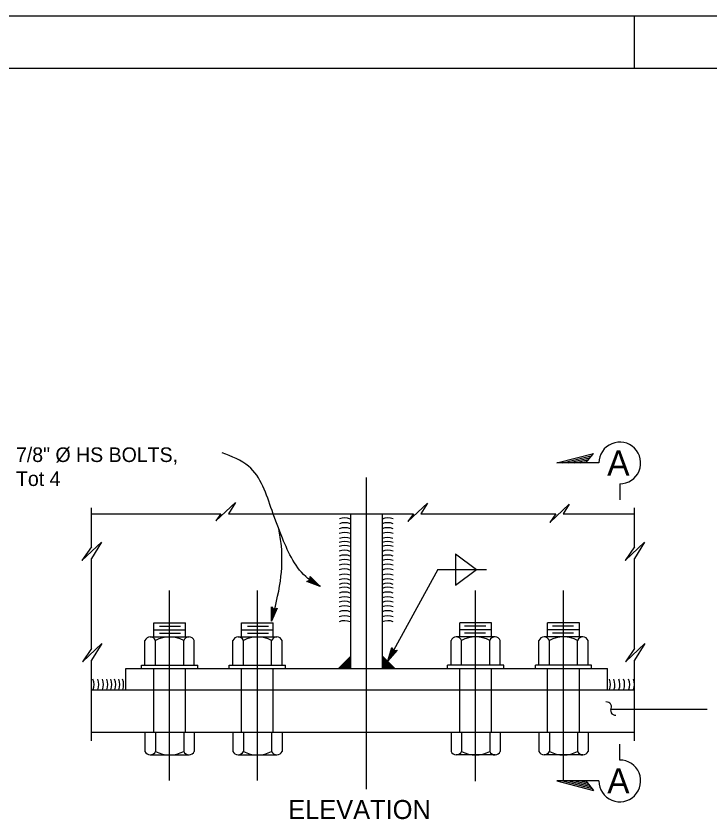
# Model space of a CAD drawing. Extents: x 0 to 2.83, y 0 to 1.83.
# Drawn here: x 1.256 to 1.811, y 1.189 to 1.833 of the extents above; entities that cross this region are included whole.
import ezdxf

# ---------------------------------------------------------------- set-up
doc = ezdxf.new("R2010")
doc.units = 0
for name, color, linetype in [('10 Sheet Format', 7, 'Continuous'), ('14 Ramp Anno', 7, 'Continuous'), ('201 Center and Station Line', 7, 'Continuous'), ('210 Border', 7, 'Continuous'), ('212 Leaders and Dim Lines', 7, 'Continuous'), ('214 Text and Titles', 7, 'Continuous'), ('223 Existing Steel', 7, 'Continuous')]:
    doc.layers.add(name, color=color, linetype=linetype)

msp = doc.modelspace()

# ---------------------------------------------------------------- linework, layer by layer
at = {"layer": '10 Sheet Format'}
msp.add_lwpolyline([(0, 0), (2.83333, 0), (2.83333, 1.83333), (0, 1.83333)], close=True, dxfattribs=at)
at = {"layer": '14 Ramp Anno'}
for p, q in [((1.6882, 1.47639), (1.71767, 1.4839)), ((1.69304, 1.47639), (1.71641, 1.48234)), ((1.71159, 1.47639), (1.71767, 1.4839)), ((1.72196, 1.47639), (1.6882, 1.47639)), ((1.69789, 1.47639), (1.71515, 1.48079)), ((1.70274, 1.47639), (1.71389, 1.47923)), ((1.70759, 1.47639), (1.71263, 1.47767)), ((1.72196, 1.47653), (1.72196, 1.47653)), ((1.73863, 1.45972), (1.73863, 1.44704)), ((1.73863, 1.23907), (1.73863, 1.25175)), ((1.6882, 1.22241), (1.71767, 1.21489)), ((1.72196, 1.22241), (1.6882, 1.22241)), ((1.69304, 1.22241), (1.71641, 1.21645)), ((1.69789, 1.22241), (1.71515, 1.218)), ((1.70274, 1.22241), (1.71389, 1.21956)), ((1.70759, 1.22241), (1.71263, 1.22112)), ((1.71159, 1.22241), (1.71767, 1.21489)), ((1.72196, 1.22226), (1.72196, 1.22226))]:
    msp.add_line(p, q, dxfattribs=at)
for centre, start, end in [((1.73863, 1.47639), 269.99947, 179.99996), ((1.73863, 1.22241), 180.00004, 90.00053)]:
    msp.add_arc(centre, 0.01667, start, end, dxfattribs=at)
at = {"layer": '201 Center and Station Line'}
for p, q in [((1.53622, 1.21591), (1.53622, 1.46488)), ((1.37883, 1.22284), (1.37883, 1.37451)), ((1.44904, 1.22284), (1.44904, 1.37451)), ((1.62341, 1.22234), (1.62341, 1.37451)), ((1.69362, 1.22234), (1.69362, 1.37451))]:
    msp.add_line(p, q, dxfattribs=at)
at = {"layer": '210 Border'}
for p, q in [((1.75, 1.83333), (1.75, 1.79167)), ((0.08333, 1.79167), (2.79167, 1.79167))]:
    msp.add_line(p, q, dxfattribs=at)
at = {"layer": '212 Leaders and Dim Lines'}
for p, q in [((1.49117, 1.38295), (1.49127, 1.38581)), ((1.49127, 1.38581), (1.49127, 1.38581)), ((1.49127, 1.38581), (1.49918, 1.37779)), ((1.48862, 1.3817), (1.49117, 1.38295)), ((1.49918, 1.37779), (1.48862, 1.3817)), ((1.48862, 1.3817), (1.48862, 1.3817)), ((1.49703, 1.37917), (1.48934, 1.38202)), ((1.49492, 1.38054), (1.48995, 1.38238)), ((1.4928, 1.38191), (1.49067, 1.3827)), ((1.49118, 1.38355), (1.4928, 1.38191)), ((1.49125, 1.38505), (1.49705, 1.37916)), ((1.49125, 1.38426), (1.49492, 1.38054)), ((1.49918, 1.37779), (1.49918, 1.37779)), ((1.46024, 1.35012), (1.46012, 1.36138)), ((1.46012, 1.36138), (1.46012, 1.36138)), ((1.46012, 1.36138), (1.4622, 1.35944)), ((1.4649, 1.36037), (1.46024, 1.35012)), ((1.46075, 1.35262), (1.46067, 1.36082)), ((1.46418, 1.36011), (1.46076, 1.3526)), ((1.46128, 1.35507), (1.46123, 1.36037)), ((1.46345, 1.35983), (1.46128, 1.35507)), ((1.46181, 1.35755), (1.46178, 1.35981)), ((1.4622, 1.35944), (1.4649, 1.36037)), ((1.4649, 1.36037), (1.4649, 1.36037)), ((1.46276, 1.35965), (1.46181, 1.35755)), ((1.46024, 1.35012), (1.46024, 1.35012)), ((1.73143, 1.27973), (1.80856, 1.27973))]:
    msp.add_line(p, q, dxfattribs=at)
msp.add_lwpolyline([(1.72751, 1.28587), (1.72866, 1.28568), (1.72978, 1.28527), (1.73063, 1.28466), (1.7313, 1.28372), (1.73171, 1.28258), (1.73176, 1.28139), (1.73157, 1.28024), (1.73128, 1.27922), (1.73133, 1.27803), (1.73174, 1.27689), (1.73232, 1.27609), (1.73326, 1.27535), (1.73428, 1.27506), (1.73543, 1.27487)], dxfattribs=at)
for points in [[(1.49931, 1.37773), (1.48935, 1.38423), (1.46901, 1.41624), (1.46065, 1.43843), (1.44198, 1.4738), (1.42076, 1.48441)], [(1.46025, 1.35013), (1.46736, 1.38208), (1.46812, 1.41026), (1.46616, 1.42374)]]:
    msp.add_spline(points, degree=3, dxfattribs=at)
at = {"layer": '214 Text and Titles'}
for p, q in [((1.6072, 1.40383), (1.6072, 1.37867)), ((1.6072, 1.40383), (1.62408, 1.39125)), ((1.59326, 1.39127), (1.55324, 1.31823)), ((1.59326, 1.39127), (1.63219, 1.39127)), ((1.6072, 1.37867), (1.62407, 1.39125)), ((1.5532, 1.3183), (1.55635, 1.3291)), ((1.55442, 1.32053), (1.55671, 1.32841)), ((1.55563, 1.32273), (1.55712, 1.32782)), ((1.55635, 1.3291), (1.55635, 1.3291)), ((1.55635, 1.3291), (1.55778, 1.32665)), ((1.56063, 1.32675), (1.5532, 1.3183)), ((1.55987, 1.32672), (1.55442, 1.32051)), ((1.55909, 1.32666), (1.55563, 1.32273)), ((1.55685, 1.32495), (1.55749, 1.32713)), ((1.55837, 1.32668), (1.55685, 1.32495)), ((1.55778, 1.32665), (1.56063, 1.32675)), ((1.56063, 1.32675), (1.56063, 1.32675)), ((1.5532, 1.3183), (1.5532, 1.3183))]:
    msp.add_line(p, q, dxfattribs=at)
at = {"layer": '223 Existing Steel'}
for p, q in [((1.41587, 1.43009), (1.43145, 1.4448)), ((1.43145, 1.4448), (1.42596, 1.43586)), ((1.5693, 1.42961), (1.58487, 1.44431)), ((1.58487, 1.44431), (1.57969, 1.43586)), ((1.6826, 1.42888), (1.69818, 1.44358)), ((1.69818, 1.44358), (1.69344, 1.43586)), ((1.31638, 1.40948), (1.31638, 1.44046)), ((1.75044, 1.40948), (1.75044, 1.44046)), ((1.31638, 1.43586), (1.41984, 1.43586)), ((1.41984, 1.43586), (1.41587, 1.43009)), ((1.42596, 1.43586), (1.57361, 1.43586)), ((1.52357, 1.31211), (1.52357, 1.43586)), ((1.54888, 1.31211), (1.54888, 1.43586)), ((1.57361, 1.43586), (1.5693, 1.42961)), ((1.57969, 1.43586), (1.68741, 1.43586)), ((1.68741, 1.43586), (1.6826, 1.42888)), ((1.69344, 1.43586), (1.75044, 1.43586)), ((1.30878, 1.39845), (1.32436, 1.41316)), ((1.32436, 1.41316), (1.31638, 1.40015)), ((1.74284, 1.39845), (1.75842, 1.41316)), ((1.75842, 1.41316), (1.75044, 1.40015)), ((1.31638, 1.40948), (1.30878, 1.39845)), ((1.75044, 1.40948), (1.74284, 1.39845)), ((1.31638, 1.32822), (1.31638, 1.40015)), ((1.75044, 1.32822), (1.75044, 1.40015)), ((1.36617, 1.33743), (1.36617, 1.34867)), ((1.36617, 1.34867), (1.39148, 1.34867)), ((1.39148, 1.33743), (1.39148, 1.34867)), ((1.43638, 1.33743), (1.43638, 1.34867)), ((1.43638, 1.34867), (1.46169, 1.34867)), ((1.46169, 1.33743), (1.46169, 1.34867)), ((1.61076, 1.33743), (1.61076, 1.34867)), ((1.63607, 1.34867), (1.61076, 1.34867)), ((1.63607, 1.33743), (1.63607, 1.34867)), ((1.68097, 1.33743), (1.68097, 1.34867)), ((1.70628, 1.34867), (1.68097, 1.34867)), ((1.70628, 1.33743), (1.70628, 1.34867)), ((1.36617, 1.34305), (1.39148, 1.34305)), ((1.37073, 1.3459), (1.38762, 1.3459)), ((1.37085, 1.34043), (1.38762, 1.34043)), ((1.43638, 1.34305), (1.46169, 1.34305)), ((1.44094, 1.3459), (1.45783, 1.3459)), ((1.44105, 1.34043), (1.45783, 1.34043)), ((1.63607, 1.34305), (1.61076, 1.34305)), ((1.63151, 1.3459), (1.61461, 1.3459)), ((1.63139, 1.34043), (1.61461, 1.34043)), ((1.70628, 1.34305), (1.68097, 1.34305)), ((1.70172, 1.3459), (1.68482, 1.3459)), ((1.7016, 1.34043), (1.68482, 1.34043)), ((1.35914, 1.31492), (1.35914, 1.33461)), ((1.36328, 1.33743), (1.39435, 1.33743)), ((1.36758, 1.31492), (1.36758, 1.3347)), ((1.39007, 1.31492), (1.39007, 1.33481)), ((1.39852, 1.31492), (1.39852, 1.33461)), ((1.42935, 1.31492), (1.42935, 1.33461)), ((1.43349, 1.33743), (1.46456, 1.33743)), ((1.43779, 1.31492), (1.43779, 1.3347)), ((1.46028, 1.31492), (1.46028, 1.33481)), ((1.46872, 1.31492), (1.46872, 1.33461)), ((1.60373, 1.31492), (1.60373, 1.33461)), ((1.63895, 1.33743), (1.60789, 1.33743)), ((1.61216, 1.31492), (1.61216, 1.33462)), ((1.63467, 1.31492), (1.63467, 1.33462)), ((1.6431, 1.31492), (1.6431, 1.33461)), ((1.67394, 1.31492), (1.67394, 1.33461)), ((1.70916, 1.33743), (1.6781, 1.33743)), ((1.68237, 1.31492), (1.68237, 1.33462)), ((1.70488, 1.31492), (1.70488, 1.33462)), ((1.71331, 1.31492), (1.71331, 1.33461)), ((1.30907, 1.3176), (1.32464, 1.3323)), ((1.31638, 1.32822), (1.30907, 1.3176)), ((1.32464, 1.3323), (1.31638, 1.31884)), ((1.74313, 1.3176), (1.75871, 1.3323)), ((1.75044, 1.32822), (1.74313, 1.3176)), ((1.75871, 1.3323), (1.75044, 1.31884)), ((1.51372, 1.31212), (1.52357, 1.32196)), ((1.51434, 1.31211), (1.52357, 1.32132)), ((1.55873, 1.31212), (1.54888, 1.32196)), ((1.55811, 1.31211), (1.54888, 1.32132)), ((1.31638, 1.25452), (1.31638, 1.31884)), ((1.35632, 1.31492), (1.40133, 1.31492)), ((1.35632, 1.31211), (1.35632, 1.31492)), ((1.40133, 1.31211), (1.40133, 1.31492)), ((1.42653, 1.31492), (1.47154, 1.31492)), ((1.42653, 1.31211), (1.42653, 1.31492)), ((1.47154, 1.31211), (1.47154, 1.31492)), ((1.51498, 1.31211), (1.52357, 1.32068)), ((1.51562, 1.31211), (1.52357, 1.32005)), ((1.51625, 1.31211), (1.52357, 1.31941)), ((1.51689, 1.31211), (1.52357, 1.31878)), ((1.51753, 1.31211), (1.52357, 1.31814)), ((1.51816, 1.31211), (1.52357, 1.31751)), ((1.5188, 1.31211), (1.52357, 1.31687)), ((1.51944, 1.31211), (1.52357, 1.31623)), ((1.52008, 1.31211), (1.52357, 1.3156)), ((1.52071, 1.31211), (1.52357, 1.31496)), ((1.55747, 1.31211), (1.54888, 1.32068)), ((1.55683, 1.31211), (1.54888, 1.32005)), ((1.5562, 1.31211), (1.54888, 1.31941)), ((1.55556, 1.31211), (1.54888, 1.31878)), ((1.55492, 1.31211), (1.54888, 1.31814)), ((1.55428, 1.31211), (1.54888, 1.31751)), ((1.55365, 1.31211), (1.54888, 1.31687)), ((1.55301, 1.31211), (1.54888, 1.31623)), ((1.55237, 1.31211), (1.54888, 1.3156)), ((1.55174, 1.31211), (1.54888, 1.31496)), ((1.64591, 1.31492), (1.60091, 1.31492)), ((1.60091, 1.31211), (1.60091, 1.31492)), ((1.64591, 1.31211), (1.64591, 1.31492)), ((1.71612, 1.31492), (1.67112, 1.31492)), ((1.67112, 1.31211), (1.67112, 1.31492)), ((1.71612, 1.31211), (1.71612, 1.31492)), ((1.75044, 1.25452), (1.75044, 1.31884)), ((1.34372, 1.29524), (1.34372, 1.31211)), ((1.34372, 1.31211), (1.72873, 1.31211)), ((1.36617, 1.26149), (1.36617, 1.31211)), ((1.39148, 1.26149), (1.39148, 1.31211)), ((1.43638, 1.26149), (1.43638, 1.31211)), ((1.46169, 1.26149), (1.46169, 1.31211)), ((1.52135, 1.31211), (1.52357, 1.31433)), ((1.52199, 1.31211), (1.52357, 1.31369)), ((1.52262, 1.31211), (1.52357, 1.31305)), ((1.52326, 1.31211), (1.52357, 1.31242)), ((1.5511, 1.31211), (1.54888, 1.31433)), ((1.55046, 1.31211), (1.54888, 1.31369)), ((1.54983, 1.31211), (1.54888, 1.31305)), ((1.54919, 1.31211), (1.54888, 1.31242)), ((1.61076, 1.26149), (1.61076, 1.31211)), ((1.63607, 1.26149), (1.63607, 1.31211)), ((1.68097, 1.26149), (1.68097, 1.31211)), ((1.70628, 1.26149), (1.70628, 1.31211)), ((1.72873, 1.29524), (1.72873, 1.31211)), ((1.31638, 1.29524), (1.75044, 1.29524)), ((1.31638, 1.26149), (1.75044, 1.26149)), ((1.35914, 1.26149), (1.35914, 1.24602)), ((1.36758, 1.26149), (1.36758, 1.246)), ((1.39007, 1.26149), (1.39007, 1.24601)), ((1.39852, 1.26149), (1.39852, 1.24602)), ((1.42935, 1.26149), (1.42935, 1.24602)), ((1.43779, 1.26149), (1.43779, 1.246)), ((1.46028, 1.26149), (1.46028, 1.24601)), ((1.46872, 1.26149), (1.46872, 1.24602)), ((1.60373, 1.26149), (1.60373, 1.24602)), ((1.61216, 1.26149), (1.61216, 1.24582)), ((1.63467, 1.26149), (1.63467, 1.24593)), ((1.6431, 1.26149), (1.6431, 1.24602)), ((1.67394, 1.26149), (1.67394, 1.24602)), ((1.68237, 1.26149), (1.68237, 1.24582)), ((1.70488, 1.26149), (1.70488, 1.24593)), ((1.71331, 1.26149), (1.71331, 1.24602)), ((1.36328, 1.2432), (1.39435, 1.2432)), ((1.43349, 1.2432), (1.46456, 1.2432)), ((1.63895, 1.2432), (1.60789, 1.2432)), ((1.70916, 1.2432), (1.6781, 1.2432))]:
    msp.add_line(p, q, dxfattribs=at)
for centre, radius, start, end in [((1.51882, 1.42072), 0.01178, 67.73857, 111.61705), ((1.5531, 1.42072), 0.01178, 68.38295, 112.26143), ((1.51878, 1.41292), 0.01178, 67.50426, 111.61705), ((1.51882, 1.41693), 0.01178, 67.73857, 111.61705), ((1.5531, 1.41693), 0.01178, 68.38295, 112.26143), ((1.55314, 1.41292), 0.01178, 68.38295, 112.49574), ((1.51878, 1.40913), 0.01178, 67.50426, 111.61705), ((1.55314, 1.40913), 0.01178, 68.38295, 112.49574), ((1.51875, 1.40185), 0.01178, 67.73857, 111.61705), ((1.51891, 1.40512), 0.01178, 68.19988, 111.61705), ((1.55301, 1.40512), 0.01178, 68.38295, 111.80013), ((1.55316, 1.40185), 0.01178, 68.38295, 112.26143), ((1.51875, 1.39868), 0.01178, 67.73857, 111.61705), ((1.51875, 1.39489), 0.01178, 67.73857, 111.61705), ((1.55316, 1.39868), 0.01178, 68.38295, 112.26143), ((1.55316, 1.39489), 0.01178, 68.38295, 112.26143), ((1.51875, 1.3911), 0.01178, 67.73857, 111.61705), ((1.51875, 1.38748), 0.01178, 67.73857, 111.61705), ((1.55316, 1.3911), 0.01178, 68.38295, 112.26143), ((1.55316, 1.38748), 0.01178, 68.38295, 112.26143), ((1.51871, 1.38383), 0.01178, 67.51043, 111.61705), ((1.55321, 1.38383), 0.01178, 68.38295, 112.48957), ((1.51875, 1.37999), 0.01178, 67.73857, 111.61705), ((1.51875, 1.37585), 0.01178, 67.74473, 111.61705), ((1.55316, 1.37999), 0.01178, 68.38295, 112.26143), ((1.55316, 1.37585), 0.01178, 68.38295, 112.25527), ((1.51868, 1.36849), 0.01178, 67.73857, 111.61705), ((1.51875, 1.37197), 0.01178, 67.73857, 111.61705), ((1.55316, 1.37197), 0.01178, 68.38295, 112.26143), ((1.55323, 1.36849), 0.01178, 68.38295, 112.26143), ((1.51868, 1.36531), 0.01178, 67.73857, 111.61705), ((1.51868, 1.36152), 0.01178, 67.73857, 111.61705), ((1.55323, 1.36531), 0.01178, 68.38295, 112.26143), ((1.55323, 1.36152), 0.01178, 68.38295, 112.26143), ((1.51868, 1.35773), 0.01178, 67.73857, 111.61705), ((1.55323, 1.35773), 0.01178, 68.38295, 112.26143), ((1.51864, 1.35046), 0.01178, 67.51043, 111.61705), ((1.51868, 1.35412), 0.01178, 67.73857, 111.61705), ((1.55323, 1.35412), 0.01178, 68.38295, 112.26143), ((1.55328, 1.35046), 0.01178, 68.38295, 112.48957), ((1.51868, 1.34662), 0.01178, 67.73857, 111.61705), ((1.51868, 1.34248), 0.01178, 67.74473, 111.61705), ((1.55323, 1.34662), 0.01178, 68.38295, 112.26143), ((1.55323, 1.34248), 0.01178, 68.38295, 112.25527), ((1.51868, 1.3386), 0.01178, 67.73857, 111.61705), ((1.55323, 1.3386), 0.01178, 68.38295, 112.26143), ((1.36336, 1.33288), 0.00456, 22.76939, 157.67681), ((1.37882, 1.31356), 0.02388, 61.86713, 118.13287), ((1.3943, 1.33285), 0.00457, 22.49801, 157.50199), ((1.43357, 1.33288), 0.00456, 22.76939, 157.67681), ((1.44903, 1.31356), 0.02388, 61.86713, 118.13287), ((1.46451, 1.33285), 0.00457, 22.49801, 157.50199), ((1.60794, 1.33285), 0.00457, 22.32057, 157.50199), ((1.62342, 1.31356), 0.02388, 61.89189, 118.11818), ((1.63888, 1.33288), 0.00456, 22.32319, 157.52769), ((1.67815, 1.33285), 0.00457, 22.32057, 157.50199), ((1.69363, 1.31356), 0.02388, 61.89189, 118.11818), ((1.70909, 1.33288), 0.00456, 22.32319, 157.52769), ((1.30662, 1.29942), 0.01178, 339.57508, 21.61705), ((1.31045, 1.29938), 0.01178, 339.57508, 21.61705), ((1.3142, 1.29933), 0.01178, 339.57508, 21.61705), ((1.31768, 1.29933), 0.01178, 339.57508, 21.61705), ((1.32077, 1.29938), 0.01178, 339.57508, 21.61705), ((1.32394, 1.29933), 0.01178, 339.57508, 21.61705), ((1.32725, 1.29938), 0.01178, 339.57508, 21.61705), ((1.33029, 1.29938), 0.01178, 339.57508, 21.61705), ((1.71932, 1.29934), 0.01178, 339.57508, 21.61705), ((1.72293, 1.29934), 0.01178, 339.57508, 21.61705), ((1.72694, 1.29947), 0.01178, 339.57508, 21.61705), ((1.73073, 1.29947), 0.01178, 339.57508, 21.61705), ((1.73474, 1.29943), 0.01178, 339.57508, 21.61705), ((1.73853, 1.29943), 0.01178, 339.57508, 21.61705), ((1.36336, 1.24775), 0.00456, 202.32319, 337.59664), ((1.37882, 1.26706), 0.02388, 241.89759, 298.11665), ((1.3943, 1.24777), 0.00457, 202.30202, 337.50199), ((1.43357, 1.24775), 0.00456, 202.32319, 337.59664), ((1.44903, 1.26706), 0.02388, 241.89759, 298.11665), ((1.46451, 1.24777), 0.00457, 202.30202, 337.50199), ((1.60794, 1.24777), 0.00457, 202.49801, 337.50199), ((1.62342, 1.26706), 0.02388, 241.86713, 298.13287), ((1.63888, 1.24775), 0.00456, 202.76939, 337.67681), ((1.67815, 1.24777), 0.00457, 202.49801, 337.50199), ((1.69363, 1.26706), 0.02388, 241.86713, 298.13287), ((1.70909, 1.24775), 0.00456, 202.76939, 337.67681)]:
    msp.add_arc(centre, radius, start, end, dxfattribs=at)

# ---------------------------------------------------------------- texts
at = {"layer": '14 Ramp Anno'}
msp.add_text('A', height=0.02, rotation=360, dxfattribs=at).set_placement((1.72859, 1.46638))
msp.add_text('A', height=0.02, dxfattribs=at).set_placement((1.72859, 1.21241))
at = {"layer": '214 Text and Titles'}
for s, height, p in [('7/8" %%c HS BOLTS, ', 0.0116667, (1.25603, 1.47717)), ('Tot 4', 0.011667, (1.25603, 1.45801)), ('ELEVATION', 0.015188, (1.47358, 1.19199))]:
    msp.add_text(s, height=height, dxfattribs=at).set_placement(p)

doc.saveas('drawing.dxf')
